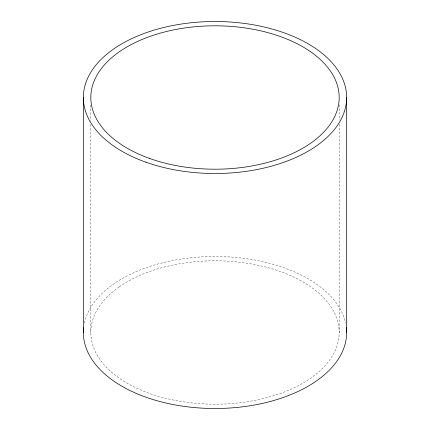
<?xml version="1.0" encoding="UTF-8"?>
<svg xmlns="http://www.w3.org/2000/svg" width="430" height="430" viewBox="0 0 430 430"><rect width="100%" height="100%" fill="white"/><g stroke="black" fill="none" stroke-linecap="round" stroke-linejoin="round"><path stroke-width="0.32" stroke-dasharray="2.15 1.61" d="M339.184 104.769L339.184 120.212M339.184 124.238L339.184 332.374M90.816 105.011L90.816 120.454M90.816 124.48L90.816 332.616M84.366 323.097A131.644 76.002 0 0 1 214.774 256.495A131.644 76.002 0 0 1 345.58 322.844M119.18 286.891L116.745 288.648A124.184 71.697 0 0 0 128.731 384.065A124.184 71.697 0 0 0 294.319 387.661L297.281 386.194A124.184 71.697 0 0 0 301.269 280.924A124.184 71.697 0 0 0 119.18 286.891"/><path stroke-width="0.64" d="M346.644 97.373L346.644 332.368M83.356 97.631L83.356 332.627M346.37 327.596A131.644 76.002 0 0 1 215.226 408.5A131.644 76.002 0 0 1 83.603 327.853M149.742 158.503A124.184 71.697 0 0 0 339.125 99.636A124.184 71.697 0 0 0 156.133 34.373A124.184 71.697 0 0 0 149.742 158.503M145.818 162.169A131.644 76.002 0 0 0 346.585 99.76A131.644 76.002 0 0 0 152.596 30.584A131.644 76.002 0 0 0 145.818 162.169"/></g></svg>
